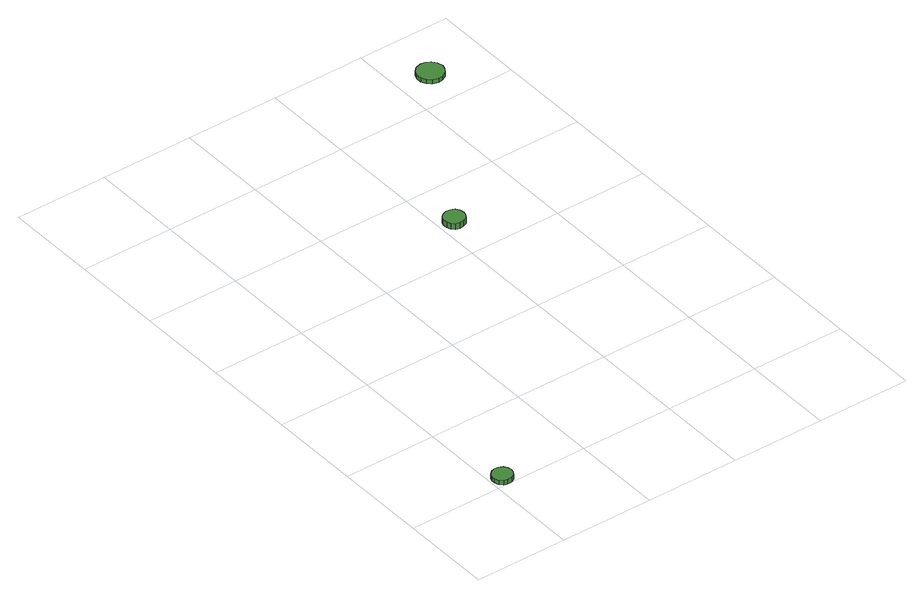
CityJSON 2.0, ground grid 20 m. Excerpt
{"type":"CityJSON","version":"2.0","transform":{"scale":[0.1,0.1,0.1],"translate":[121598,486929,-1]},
"CityObjects":{
"tree1":{"type":"SolitaryVegetationObject","attributes":{"function":"something"},"geometry":[{"type":"MultiSurface","lod":"1","boundaries":[[[0,1,2,3,4,5,6,7,8,9,10,11,12,13,14]],[[15,16,17,18,19,20,21,22,23,24,25,26,27,28,29]],[[0,29,28,1]],[[1,28,27,2]],[[2,27,26,3]],[[3,26,25,4]],[[4,25,24,5]],[[5,24,23,6]],[[6,23,22,7]],[[7,22,21,8]],[[8,21,20,9]],[[9,20,19,10]],[[10,19,18,11]],[[11,18,17,12]],[[12,17,16,13]],[[13,16,15,14]],[[14,15,29,0]]]}]},
"tree2":{"type":"SolitaryVegetationObject","attributes":{"function":"something"},"geometry":[{"type":"MultiSurface","lod":"1","boundaries":[[[30,31,32,33,34,35,36,37,38,39,40,41,42,43,44]],[[45,46,47,48,49,50,51,52,53,54,55,56,57,58,59]],[[30,59,58,31]],[[31,58,57,32]],[[32,57,56,33]],[[33,56,55,34]],[[34,55,54,35]],[[35,54,53,36]],[[36,53,52,37]],[[37,52,51,38]],[[38,51,50,39]],[[39,50,49,40]],[[40,49,48,41]],[[41,48,47,42]],[[42,47,46,43]],[[43,46,45,44]],[[44,45,59,30]]]}]},
"tree3":{"type":"SolitaryVegetationObject","attributes":{"function":"something"},"geometry":[{"type":"MultiSurface","lod":"1","boundaries":[[[60,61,62,63,64,65,66,67,68,69,70,71,72,73,74]],[[75,76,77,78,79,80,81,82,83,84,85,86,87,88,89]],[[60,89,88,61]],[[61,88,87,62]],[[62,87,86,63]],[[63,86,85,64]],[[64,85,84,65]],[[65,84,83,66]],[[66,83,82,67]],[[67,82,81,68]],[[68,81,80,69]],[[69,80,79,70]],[[70,79,78,71]],[[71,78,77,72]],[[72,77,76,73]],[[73,76,75,74]],[[74,75,89,60]]]}]}
},
"vertices":[
[47,21,16],[45,30,16],[40,37,16],[32,41,16],[23,42,16],[15,39,16],[8,33,16],[5,25,16],[5,17,16],[8,9,16],[15,3,16],[23,0,16],[32,1,16],[40,5,16],[45,12,16],[45,12,6],[40,5,6],[32,1,6],[23,0,6],[15,3,6],[8,9,6],[5,17,6],[5,25,6],[8,33,6],[15,39,6],[23,42,6],[32,41,6],[40,37,6],[45,30,6],[47,21,6],
[455,696,19],[453,705,19],[448,713,19],[439,717,19],[430,718,19],[421,715,19],[414,709,19],[411,701,19],[411,691,19],[414,683,19],[421,676,19],[430,674,19],[439,675,19],[448,679,19],[453,687,19],[453,687,6],[448,679,6],[439,675,6],[430,674,6],[421,676,6],[414,683,6],[411,691,6],[411,701,6],[414,709,6],[421,715,6],[430,718,6],[439,717,6],[448,713,6],[453,705,6],[455,696,6],
[700,1079,16],[697,1091,16],[690,1100,16],[680,1106,16],[669,1107,16],[657,1104,16],[649,1096,16],[644,1085,16],[644,1073,16],[649,1063,16],[657,1055,16],[669,1051,16],[680,1052,16],[690,1058,16],[697,1068,16],[697,1068,7],[690,1058,7],[680,1052,7],[669,1051,7],[657,1055,7],[649,1063,7],[644,1073,7],[644,1085,7],[649,1096,7],[657,1104,7],[669,1107,7],[680,1106,7],[690,1100,7],[697,1091,7],[700,1079,7]
]}
